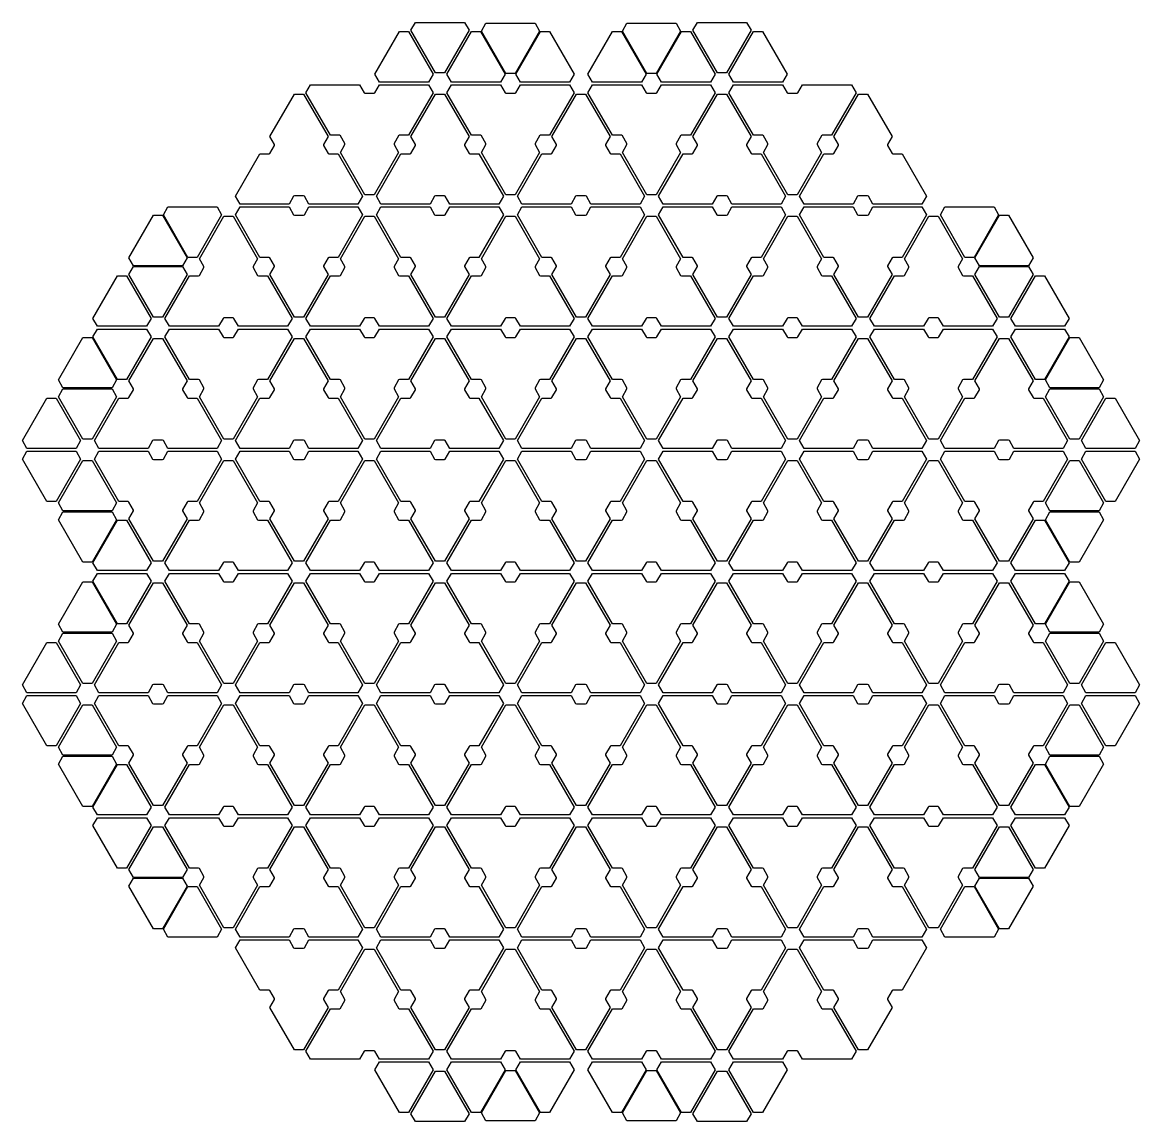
# Model space of a CAD drawing. Header units: metres. Extents: x -612 to 612, y -602 to 602.
import ezdxf

# ---------------------------------------------------------------- set-up
doc = ezdxf.new("R2010")
doc.units = ezdxf.units.M

msp = doc.modelspace()

# ---------------------------------------------------------------- linework, layer by layer
at = {"layer": 'frame'}
for points in [[(-149.5, 547), (-159.5, 547), (-186.4, 593.6), (-181.4, 602.2), (-127.6, 602.2), (-122.6, 593.6), (-149.5, 547)], [(-72.3, 546), (-82.3, 546), (-109.2, 592.6), (-104.2, 601.2), (-50.4, 601.2), (-45.4, 592.6), (-72.3, 546)], [(82.3, 546), (72.3, 546), (45.4, 592.6), (50.4, 601.2), (104.2, 601.2), (109.2, 592.6), (82.3, 546)], [(159.5, 547), (149.5, 547), (122.6, 593.6), (127.6, 602.2), (181.4, 602.2), (186.4, 593.6), (159.5, 547)], [(-225.9, 545.5), (-199, 592.1), (-189, 592.1), (-162.1, 545.5), (-167.1, 536.8), (-220.9, 536.8), (-225.9, 545.5)], [(-146.9, 545.5), (-120, 592.1), (-110, 592.1), (-83.1, 545.5), (-88.1, 536.8), (-141.9, 536.8), (-146.9, 545.5)], [(-71.4, 545.5), (-44.5, 592.1), (-34.5, 592.1), (-7.6, 545.5), (-12.6, 536.8), (-66.4, 536.8), (-71.4, 545.5)], [(7.6, 545.5), (34.5, 592.1), (44.5, 592.1), (71.4, 545.5), (66.4, 536.8), (12.6, 536.8), (7.6, 545.5)], [(83.1, 545.5), (110, 592.1), (120, 592.1), (146.9, 545.5), (141.9, 536.8), (88.1, 536.8), (83.1, 545.5)], [(162.1, 545.5), (189, 592.1), (199, 592.1), (225.9, 545.5), (220.9, 536.8), (167.1, 536.8), (162.1, 545.5)], [(-236.8, 413.1), (-263.7, 459.7), (-258.7, 468.4), (-258.7, 469.4), (-263.7, 478), (-264.6, 478.5), (-274.6, 478.5), (-301.5, 525.1), (-296.5, 533.8), (-242.7, 533.8), (-237.7, 525.1), (-236.8, 524.6), (-226.8, 524.6), (-225.9, 525.1), (-220.9, 533.8), (-167.1, 533.8), (-162.1, 525.1), (-189, 478.5), (-199, 478.5), (-199.9, 478), (-204.9, 469.4), (-204.9, 468.4), (-199.9, 459.7), (-226.8, 413.1), (-236.8, 413.1)], [(-82.3, 413.1), (-109.2, 459.7), (-104.2, 468.4), (-104.2, 469.4), (-109.2, 478), (-110, 478.5), (-120, 478.5), (-146.9, 525.1), (-141.9, 533.8), (-88.1, 533.8), (-83.1, 525.1), (-82.3, 524.6), (-72.3, 524.6), (-71.4, 525.1), (-66.4, 533.8), (-12.6, 533.8), (-7.6, 525.1), (-34.5, 478.5), (-44.5, 478.5), (-45.4, 478), (-50.4, 469.4), (-50.4, 468.4), (-45.4, 459.7), (-72.3, 413.1), (-82.3, 413.1)], [(72.3, 413.1), (45.4, 459.7), (50.4, 468.4), (50.4, 469.4), (45.4, 478), (44.5, 478.5), (34.5, 478.5), (7.6, 525.1), (12.6, 533.8), (66.4, 533.8), (71.4, 525.1), (72.3, 524.6), (82.3, 524.6), (83.1, 525.1), (88.1, 533.8), (141.9, 533.8), (146.9, 525.1), (120, 478.5), (110, 478.5), (109.2, 478), (104.2, 469.4), (104.2, 468.4), (109.2, 459.7), (82.3, 413.1), (72.3, 413.1)], [(226.8, 413.1), (199.9, 459.7), (204.9, 468.4), (204.9, 469.4), (199.9, 478), (199, 478.5), (189, 478.5), (162.1, 525.1), (167.1, 533.8), (220.9, 533.8), (225.9, 525.1), (226.8, 524.6), (236.8, 524.6), (237.7, 525.1), (242.7, 533.8), (296.5, 533.8), (301.5, 525.1), (274.6, 478.5), (264.6, 478.5), (263.7, 478), (258.7, 469.4), (258.7, 468.4), (263.7, 459.7), (236.8, 413.1), (226.8, 413.1)], [(-304.1, 523.6), (-277.2, 477), (-282.2, 468.4), (-282.2, 467.4), (-277.2, 458.7), (-276.3, 458.2), (-266.3, 458.2), (-239.4, 411.6), (-244.4, 403), (-298.2, 403), (-303.2, 411.6), (-304.1, 412.1), (-314.1, 412.1), (-314.9, 411.6), (-319.9, 403), (-373.7, 403), (-378.7, 411.6), (-351.8, 458.2), (-341.8, 458.2), (-341, 458.7), (-336, 467.4), (-336, 468.4), (-341, 477), (-314.1, 523.6), (-304.1, 523.6)], [(-159.5, 523.6), (-149.5, 523.6), (-122.6, 477), (-127.6, 468.4), (-127.6, 467.4), (-122.6, 458.7), (-121.8, 458.2), (-111.8, 458.2), (-84.9, 411.6), (-89.9, 403), (-143.7, 403), (-148.7, 411.6), (-149.5, 412.1), (-159.5, 412.1), (-160.4, 411.6), (-165.4, 403), (-219.2, 403), (-224.2, 411.6), (-197.3, 458.2), (-187.3, 458.2), (-186.4, 458.7), (-181.4, 467.4), (-181.4, 468.4), (-186.4, 477), (-159.5, 523.6)], [(-5, 523.6), (5, 523.6), (31.9, 477), (26.9, 468.4), (26.9, 467.4), (31.9, 458.7), (32.8, 458.2), (42.8, 458.2), (69.7, 411.6), (64.7, 403), (10.9, 403), (5.9, 411.6), (5, 412.1), (-5, 412.1), (-5.9, 411.6), (-10.9, 403), (-64.7, 403), (-69.7, 411.6), (-42.8, 458.2), (-32.8, 458.2), (-31.9, 458.7), (-26.9, 467.4), (-26.9, 468.4), (-31.9, 477), (-5, 523.6)], [(149.5, 523.6), (159.5, 523.6), (186.4, 477), (181.4, 468.4), (181.4, 467.4), (186.4, 458.7), (187.3, 458.2), (197.3, 458.2), (224.2, 411.6), (219.2, 403), (165.4, 403), (160.4, 411.6), (159.5, 412.1), (149.5, 412.1), (148.7, 411.6), (143.7, 403), (89.9, 403), (84.9, 411.6), (111.8, 458.2), (121.8, 458.2), (122.6, 458.7), (127.6, 467.4), (127.6, 468.4), (122.6, 477), (149.5, 523.6)], [(314.1, 523.6), (341, 477), (336, 468.4), (336, 467.4), (341, 458.7), (341.8, 458.2), (351.8, 458.2), (378.7, 411.6), (373.7, 403), (319.9, 403), (314.9, 411.6), (314.1, 412.1), (304.1, 412.1), (303.2, 411.6), (298.2, 403), (244.4, 403), (239.4, 411.6), (266.3, 458.2), (276.3, 458.2), (277.2, 458.7), (282.2, 467.4), (282.2, 468.4), (277.2, 477), (304.1, 523.6), (314.1, 523.6)], [(-420.8, 344.7), (-430.8, 344.7), (-457.7, 391.3), (-452.7, 400), (-398.9, 400), (-393.9, 391.3), (-420.8, 344.7)], [(-304.1, 279.3), (-314.1, 279.3), (-341, 325.9), (-336, 334.6), (-336, 335.6), (-341, 344.2), (-341.8, 344.7), (-351.8, 344.7), (-378.7, 391.3), (-373.7, 400), (-319.9, 400), (-314.9, 391.3), (-314.1, 390.8), (-304.1, 390.8), (-303.2, 391.3), (-298.2, 400), (-244.4, 400), (-239.4, 391.3), (-266.3, 344.7), (-276.3, 344.7), (-277.2, 344.2), (-282.2, 335.6), (-282.2, 334.6), (-277.2, 325.9), (-304.1, 279.3)], [(-149.5, 279.3), (-159.5, 279.3), (-186.4, 325.9), (-181.4, 334.6), (-181.4, 335.6), (-186.4, 344.2), (-187.3, 344.7), (-197.3, 344.7), (-224.2, 391.3), (-219.2, 400), (-165.4, 400), (-160.4, 391.3), (-159.5, 390.8), (-149.5, 390.8), (-148.7, 391.3), (-143.7, 400), (-89.9, 400), (-84.9, 391.3), (-111.8, 344.7), (-121.8, 344.7), (-122.6, 344.2), (-127.6, 335.6), (-127.6, 334.6), (-122.6, 325.9), (-149.5, 279.3)], [(5, 279.3), (-5, 279.3), (-31.9, 325.9), (-26.9, 334.6), (-26.9, 335.6), (-31.9, 344.2), (-32.8, 344.7), (-42.8, 344.7), (-69.7, 391.3), (-64.7, 400), (-10.9, 400), (-5.9, 391.3), (-5, 390.8), (5, 390.8), (5.9, 391.3), (10.9, 400), (64.7, 400), (69.7, 391.3), (42.8, 344.7), (32.8, 344.7), (31.9, 344.2), (26.9, 335.6), (26.9, 334.6), (31.9, 325.9), (5, 279.3)], [(149.5, 279.3), (122.6, 325.9), (127.6, 334.6), (127.6, 335.6), (122.6, 344.2), (121.8, 344.7), (111.8, 344.7), (84.9, 391.3), (89.9, 400), (143.7, 400), (148.7, 391.3), (149.5, 390.8), (159.5, 390.8), (160.4, 391.3), (165.4, 400), (219.2, 400), (224.2, 391.3), (197.3, 344.7), (187.3, 344.7), (186.4, 344.2), (181.4, 335.6), (181.4, 334.6), (186.4, 325.9), (159.5, 279.3), (149.5, 279.3)], [(314.1, 279.3), (304.1, 279.3), (277.2, 325.9), (282.2, 334.6), (282.2, 335.6), (277.2, 344.2), (276.3, 344.7), (266.3, 344.7), (239.4, 391.3), (244.4, 400), (298.2, 400), (303.2, 391.3), (304.1, 390.8), (314.1, 390.8), (314.9, 391.3), (319.9, 400), (373.7, 400), (378.7, 391.3), (351.8, 344.7), (341.8, 344.7), (341, 344.2), (336, 335.6), (336, 334.6), (341, 325.9), (314.1, 279.3)], [(430.8, 344.7), (420.8, 344.7), (393.9, 391.3), (398.9, 400), (452.7, 400), (457.7, 391.3), (430.8, 344.7)], [(-495.5, 344.2), (-468.6, 390.8), (-458.6, 390.8), (-431.7, 344.2), (-436.7, 335.6), (-490.5, 335.6), (-495.5, 344.2)], [(-391.3, 389.8), (-381.3, 389.8), (-354.4, 343.2), (-359.4, 334.6), (-359.4, 333.6), (-354.4, 324.9), (-353.6, 324.4), (-343.6, 324.4), (-316.7, 277.8), (-321.7, 269.2), (-375.5, 269.2), (-380.5, 277.8), (-381.3, 278.3), (-391.3, 278.3), (-392.2, 277.8), (-397.2, 269.2), (-451, 269.2), (-456, 277.8), (-429.1, 324.4), (-419.1, 324.4), (-418.2, 324.9), (-413.2, 333.6), (-413.2, 334.6), (-418.2, 343.2), (-391.3, 389.8)], [(-226.8, 389.8), (-199.9, 343.2), (-204.9, 334.6), (-204.9, 333.6), (-199.9, 324.9), (-199, 324.4), (-189, 324.4), (-162.1, 277.8), (-167.1, 269.2), (-220.9, 269.2), (-225.9, 277.8), (-226.8, 278.3), (-236.8, 278.3), (-237.7, 277.8), (-242.7, 269.2), (-296.5, 269.2), (-301.5, 277.8), (-274.6, 324.4), (-264.6, 324.4), (-263.7, 324.9), (-258.7, 333.6), (-258.7, 334.6), (-263.7, 343.2), (-236.8, 389.8), (-226.8, 389.8)], [(-72.3, 389.8), (-45.4, 343.2), (-50.4, 334.6), (-50.4, 333.6), (-45.4, 324.9), (-44.5, 324.4), (-34.5, 324.4), (-7.6, 277.8), (-12.6, 269.2), (-66.4, 269.2), (-71.4, 277.8), (-72.3, 278.3), (-82.3, 278.3), (-83.1, 277.8), (-88.1, 269.2), (-141.9, 269.2), (-146.9, 277.8), (-120, 324.4), (-110, 324.4), (-109.2, 324.9), (-104.2, 333.6), (-104.2, 334.6), (-109.2, 343.2), (-82.3, 389.8), (-72.3, 389.8)], [(72.3, 389.8), (82.3, 389.8), (109.2, 343.2), (104.2, 334.6), (104.2, 333.6), (109.2, 324.9), (110, 324.4), (120, 324.4), (146.9, 277.8), (141.9, 269.2), (88.1, 269.2), (83.1, 277.8), (82.3, 278.3), (72.3, 278.3), (71.4, 277.8), (66.4, 269.2), (12.6, 269.2), (7.6, 277.8), (34.5, 324.4), (44.5, 324.4), (45.4, 324.9), (50.4, 333.6), (50.4, 334.6), (45.4, 343.2), (72.3, 389.8)], [(236.8, 389.8), (263.7, 343.2), (258.7, 334.6), (258.7, 333.6), (263.7, 324.9), (264.6, 324.4), (274.6, 324.4), (301.5, 277.8), (296.5, 269.2), (242.7, 269.2), (237.7, 277.8), (236.8, 278.3), (226.8, 278.3), (225.9, 277.8), (220.9, 269.2), (167.1, 269.2), (162.1, 277.8), (189, 324.4), (199, 324.4), (199.9, 324.9), (204.9, 333.6), (204.9, 334.6), (199.9, 343.2), (226.8, 389.8), (236.8, 389.8)], [(381.3, 389.8), (391.3, 389.8), (418.2, 343.2), (413.2, 334.6), (413.2, 333.6), (418.2, 324.9), (419.1, 324.4), (429.1, 324.4), (456, 277.8), (451, 269.2), (397.2, 269.2), (392.2, 277.8), (391.3, 278.3), (381.3, 278.3), (380.5, 277.8), (375.5, 269.2), (321.7, 269.2), (316.7, 277.8), (343.6, 324.4), (353.6, 324.4), (354.4, 324.9), (359.4, 333.6), (359.4, 334.6), (354.4, 343.2), (381.3, 389.8)], [(431.7, 344.2), (458.6, 390.8), (468.6, 390.8), (495.5, 344.2), (490.5, 335.6), (436.7, 335.6), (431.7, 344.2)], [(-458.6, 279.3), (-468.6, 279.3), (-495.5, 325.9), (-490.5, 334.6), (-436.7, 334.6), (-431.7, 325.9), (-458.6, 279.3)], [(495.5, 325.9), (468.6, 279.3), (458.6, 279.3), (431.7, 325.9), (436.7, 334.6), (490.5, 334.6), (495.5, 325.9)], [(-508.1, 324.4), (-498.1, 324.4), (-471.2, 277.8), (-476.2, 269.2), (-530, 269.2), (-535, 277.8), (-508.1, 324.4)], [(498.1, 324.4), (508.1, 324.4), (535, 277.8), (530, 269.2), (476.2, 269.2), (471.2, 277.8), (498.1, 324.4)], [(-471.2, 257.5), (-498.1, 210.9), (-508.1, 210.9), (-535, 257.5), (-530, 266.2), (-476.2, 266.2), (-471.2, 257.5)], [(-381.3, 145.5), (-391.3, 145.5), (-418.2, 192.1), (-413.2, 200.7), (-413.2, 201.7), (-418.2, 210.4), (-419.1, 210.9), (-429.1, 210.9), (-456, 257.5), (-451, 266.2), (-397.2, 266.2), (-392.2, 257.5), (-391.3, 257), (-381.3, 257), (-380.5, 257.5), (-375.5, 266.2), (-321.7, 266.2), (-316.7, 257.5), (-343.6, 210.9), (-353.6, 210.9), (-354.4, 210.4), (-359.4, 201.7), (-359.4, 200.7), (-354.4, 192.1), (-381.3, 145.5)], [(-226.8, 145.5), (-236.8, 145.5), (-263.7, 192.1), (-258.7, 200.7), (-258.7, 201.7), (-263.7, 210.4), (-264.6, 210.9), (-274.6, 210.9), (-301.5, 257.5), (-296.5, 266.2), (-242.7, 266.2), (-237.7, 257.5), (-236.8, 257), (-226.8, 257), (-225.9, 257.5), (-220.9, 266.2), (-167.1, 266.2), (-162.1, 257.5), (-189, 210.9), (-199, 210.9), (-199.9, 210.4), (-204.9, 201.7), (-204.9, 200.7), (-199.9, 192.1), (-226.8, 145.5)], [(-72.3, 145.5), (-82.3, 145.5), (-109.2, 192.1), (-104.2, 200.7), (-104.2, 201.7), (-109.2, 210.4), (-110, 210.9), (-120, 210.9), (-146.9, 257.5), (-141.9, 266.2), (-88.1, 266.2), (-83.1, 257.5), (-82.3, 257), (-72.3, 257), (-71.4, 257.5), (-66.4, 266.2), (-12.6, 266.2), (-7.6, 257.5), (-34.5, 210.9), (-44.5, 210.9), (-45.4, 210.4), (-50.4, 201.7), (-50.4, 200.7), (-45.4, 192.1), (-72.3, 145.5)], [(82.3, 145.5), (72.3, 145.5), (45.4, 192.1), (50.4, 200.7), (50.4, 201.7), (45.4, 210.4), (44.5, 210.9), (34.5, 210.9), (7.6, 257.5), (12.6, 266.2), (66.4, 266.2), (71.4, 257.5), (72.3, 257), (82.3, 257), (83.1, 257.5), (88.1, 266.2), (141.9, 266.2), (146.9, 257.5), (120, 210.9), (110, 210.9), (109.2, 210.4), (104.2, 201.7), (104.2, 200.7), (109.2, 192.1), (82.3, 145.5)], [(236.8, 145.5), (226.8, 145.5), (199.9, 192.1), (204.9, 200.7), (204.9, 201.7), (199.9, 210.4), (199, 210.9), (189, 210.9), (162.1, 257.5), (167.1, 266.2), (220.9, 266.2), (225.9, 257.5), (226.8, 257), (236.8, 257), (237.7, 257.5), (242.7, 266.2), (296.5, 266.2), (301.5, 257.5), (274.6, 210.9), (264.6, 210.9), (263.7, 210.4), (258.7, 201.7), (258.7, 200.7), (263.7, 192.1), (236.8, 145.5)], [(391.3, 145.5), (381.3, 145.5), (354.4, 192.1), (359.4, 200.7), (359.4, 201.7), (354.4, 210.4), (353.6, 210.9), (343.6, 210.9), (316.7, 257.5), (321.7, 266.2), (375.5, 266.2), (380.5, 257.5), (381.3, 257), (391.3, 257), (392.2, 257.5), (397.2, 266.2), (451, 266.2), (456, 257.5), (429.1, 210.9), (419.1, 210.9), (418.2, 210.4), (413.2, 201.7), (413.2, 200.7), (418.2, 192.1), (391.3, 145.5)], [(508.1, 210.9), (498.1, 210.9), (471.2, 257.5), (476.2, 266.2), (530, 266.2), (535, 257.5), (508.1, 210.9)], [(-572.7, 210.4), (-545.8, 257), (-535.8, 257), (-508.9, 210.4), (-513.9, 201.7), (-567.7, 201.7), (-572.7, 210.4)], [(-458.6, 256), (-431.7, 209.4), (-436.7, 200.7), (-436.7, 199.7), (-431.7, 191.1), (-430.8, 190.6), (-420.8, 190.6), (-393.9, 144), (-398.9, 135.3), (-452.7, 135.3), (-457.7, 144), (-458.6, 144.5), (-468.6, 144.5), (-469.5, 144), (-474.5, 135.3), (-528.3, 135.3), (-533.3, 144), (-506.4, 190.6), (-496.4, 190.6), (-495.5, 191.1), (-490.5, 199.7), (-490.5, 200.7), (-495.5, 209.4), (-468.6, 256), (-458.6, 256)], [(-314.1, 256), (-304.1, 256), (-277.2, 209.4), (-282.2, 200.7), (-282.2, 199.7), (-277.2, 191.1), (-276.3, 190.6), (-266.3, 190.6), (-239.4, 144), (-244.4, 135.3), (-298.2, 135.3), (-303.2, 144), (-304.1, 144.5), (-314.1, 144.5), (-314.9, 144), (-319.9, 135.3), (-373.7, 135.3), (-378.7, 144), (-351.8, 190.6), (-341.8, 190.6), (-341, 191.1), (-336, 199.7), (-336, 200.7), (-341, 209.4), (-314.1, 256)], [(-149.5, 256), (-122.6, 209.4), (-127.6, 200.7), (-127.6, 199.7), (-122.6, 191.1), (-121.8, 190.6), (-111.8, 190.6), (-84.9, 144), (-89.9, 135.3), (-143.7, 135.3), (-148.7, 144), (-149.5, 144.5), (-159.5, 144.5), (-160.4, 144), (-165.4, 135.3), (-219.2, 135.3), (-224.2, 144), (-197.3, 190.6), (-187.3, 190.6), (-186.4, 191.1), (-181.4, 199.7), (-181.4, 200.7), (-186.4, 209.4), (-159.5, 256), (-149.5, 256)], [(5, 256), (31.9, 209.4), (26.9, 200.7), (26.9, 199.7), (31.9, 191.1), (32.8, 190.6), (42.8, 190.6), (69.7, 144), (64.7, 135.3), (10.9, 135.3), (5.9, 144), (5, 144.5), (-5, 144.5), (-5.9, 144), (-10.9, 135.3), (-64.7, 135.3), (-69.7, 144), (-42.8, 190.6), (-32.8, 190.6), (-31.9, 191.1), (-26.9, 199.7), (-26.9, 200.7), (-31.9, 209.4), (-5, 256), (5, 256)], [(159.5, 256), (186.4, 209.4), (181.4, 200.7), (181.4, 199.7), (186.4, 191.1), (187.3, 190.6), (197.3, 190.6), (224.2, 144), (219.2, 135.3), (165.4, 135.3), (160.4, 144), (159.5, 144.5), (149.5, 144.5), (148.7, 144), (143.7, 135.3), (89.9, 135.3), (84.9, 144), (111.8, 190.6), (121.8, 190.6), (122.6, 191.1), (127.6, 199.7), (127.6, 200.7), (122.6, 209.4), (149.5, 256), (159.5, 256)], [(314.1, 256), (341, 209.4), (336, 200.7), (336, 199.7), (341, 191.1), (341.8, 190.6), (351.8, 190.6), (378.7, 144), (373.7, 135.3), (319.9, 135.3), (314.9, 144), (314.1, 144.5), (304.1, 144.5), (303.2, 144), (298.2, 135.3), (244.4, 135.3), (239.4, 144), (266.3, 190.6), (276.3, 190.6), (277.2, 191.1), (282.2, 199.7), (282.2, 200.7), (277.2, 209.4), (304.1, 256), (314.1, 256)], [(458.6, 256), (468.6, 256), (495.5, 209.4), (490.5, 200.7), (490.5, 199.7), (495.5, 191.1), (496.4, 190.6), (506.4, 190.6), (533.3, 144), (528.3, 135.3), (474.5, 135.3), (469.5, 144), (468.6, 144.5), (458.6, 144.5), (457.7, 144), (452.7, 135.3), (398.9, 135.3), (393.9, 144), (420.8, 190.6), (430.8, 190.6), (431.7, 191.1), (436.7, 199.7), (436.7, 200.7), (431.7, 209.4), (458.6, 256)], [(508.9, 210.4), (535.8, 257), (545.8, 257), (572.7, 210.4), (567.7, 201.7), (513.9, 201.7), (508.9, 210.4)], [(-535.8, 145.5), (-545.8, 145.5), (-572.7, 192.1), (-567.7, 200.7), (-513.9, 200.7), (-508.9, 192.1), (-535.8, 145.5)], [(545.8, 145.5), (535.8, 145.5), (508.9, 192.1), (513.9, 200.7), (567.7, 200.7), (572.7, 192.1), (545.8, 145.5)], [(-612.2, 144), (-585.3, 190.6), (-575.3, 190.6), (-548.4, 144), (-553.4, 135.3), (-607.2, 135.3), (-612.2, 144)], [(548.4, 144), (575.3, 190.6), (585.3, 190.6), (612.2, 144), (607.2, 135.3), (553.4, 135.3), (548.4, 144)], [(-548.4, 123.7), (-575.3, 77.1), (-585.3, 77.1), (-612.2, 123.7), (-607.2, 132.3), (-553.4, 132.3), (-548.4, 123.7)], [(-468.6, 11.7), (-495.5, 58.3), (-490.5, 66.9), (-490.5, 67.9), (-495.5, 76.6), (-496.4, 77.1), (-506.4, 77.1), (-533.3, 123.7), (-528.3, 132.3), (-474.5, 132.3), (-469.5, 123.7), (-468.6, 123.2), (-458.6, 123.2), (-457.7, 123.7), (-452.7, 132.3), (-398.9, 132.3), (-393.9, 123.7), (-420.8, 77.1), (-430.8, 77.1), (-431.7, 76.6), (-436.7, 67.9), (-436.7, 66.9), (-431.7, 58.3), (-458.6, 11.7), (-468.6, 11.7)], [(-314.1, 11.7), (-341, 58.3), (-336, 66.9), (-336, 67.9), (-341, 76.6), (-341.8, 77.1), (-351.8, 77.1), (-378.7, 123.7), (-373.7, 132.3), (-319.9, 132.3), (-314.9, 123.7), (-314.1, 123.2), (-304.1, 123.2), (-303.2, 123.7), (-298.2, 132.3), (-244.4, 132.3), (-239.4, 123.7), (-266.3, 77.1), (-276.3, 77.1), (-277.2, 76.6), (-282.2, 67.9), (-282.2, 66.9), (-277.2, 58.3), (-304.1, 11.7), (-314.1, 11.7)], [(-159.5, 11.7), (-186.4, 58.3), (-181.4, 66.9), (-181.4, 67.9), (-186.4, 76.6), (-187.3, 77.1), (-197.3, 77.1), (-224.2, 123.7), (-219.2, 132.3), (-165.4, 132.3), (-160.4, 123.7), (-159.5, 123.2), (-149.5, 123.2), (-148.7, 123.7), (-143.7, 132.3), (-89.9, 132.3), (-84.9, 123.7), (-111.8, 77.1), (-121.8, 77.1), (-122.6, 76.6), (-127.6, 67.9), (-127.6, 66.9), (-122.6, 58.3), (-149.5, 11.7), (-159.5, 11.7)], [(5, 11.7), (-5, 11.7), (-31.9, 58.3), (-26.9, 66.9), (-26.9, 67.9), (-31.9, 76.6), (-32.8, 77.1), (-42.8, 77.1), (-69.7, 123.7), (-64.7, 132.3), (-10.9, 132.3), (-5.9, 123.7), (-5, 123.2), (5, 123.2), (5.9, 123.7), (10.9, 132.3), (64.7, 132.3), (69.7, 123.7), (42.8, 77.1), (32.8, 77.1), (31.9, 76.6), (26.9, 67.9), (26.9, 66.9), (31.9, 58.3), (5, 11.7)], [(159.5, 11.7), (149.5, 11.7), (122.6, 58.3), (127.6, 66.9), (127.6, 67.9), (122.6, 76.6), (121.8, 77.1), (111.8, 77.1), (84.9, 123.7), (89.9, 132.3), (143.7, 132.3), (148.7, 123.7), (149.5, 123.2), (159.5, 123.2), (160.4, 123.7), (165.4, 132.3), (219.2, 132.3), (224.2, 123.7), (197.3, 77.1), (187.3, 77.1), (186.4, 76.6), (181.4, 67.9), (181.4, 66.9), (186.4, 58.3), (159.5, 11.7)], [(314.1, 11.7), (304.1, 11.7), (277.2, 58.3), (282.2, 66.9), (282.2, 67.9), (277.2, 76.6), (276.3, 77.1), (266.3, 77.1), (239.4, 123.7), (244.4, 132.3), (298.2, 132.3), (303.2, 123.7), (304.1, 123.2), (314.1, 123.2), (314.9, 123.7), (319.9, 132.3), (373.7, 132.3), (378.7, 123.7), (351.8, 77.1), (341.8, 77.1), (341, 76.6), (336, 67.9), (336, 66.9), (341, 58.3), (314.1, 11.7)], [(458.6, 11.7), (431.7, 58.3), (436.7, 66.9), (436.7, 67.9), (431.7, 76.6), (430.8, 77.1), (420.8, 77.1), (393.9, 123.7), (398.9, 132.3), (452.7, 132.3), (457.7, 123.7), (458.6, 123.2), (468.6, 123.2), (469.5, 123.7), (474.5, 132.3), (528.3, 132.3), (533.3, 123.7), (506.4, 77.1), (496.4, 77.1), (495.5, 76.6), (490.5, 67.9), (490.5, 66.9), (495.5, 58.3), (468.6, 11.7), (458.6, 11.7)], [(612.2, 123.7), (585.3, 77.1), (575.3, 77.1), (548.4, 123.7), (553.4, 132.3), (607.2, 132.3), (612.2, 123.7)], [(-572.7, 75.6), (-545.8, 122.2), (-535.8, 122.2), (-508.9, 75.6), (-513.9, 66.9), (-567.7, 66.9), (-572.7, 75.6)], [(-391.3, 122.2), (-381.3, 122.2), (-354.4, 75.6), (-359.4, 66.9), (-359.4, 65.9), (-354.4, 57.3), (-353.6, 56.8), (-343.6, 56.8), (-316.7, 10.2), (-321.7, 1.5), (-375.5, 1.5), (-380.5, 10.2), (-381.3, 10.7), (-391.3, 10.7), (-392.2, 10.2), (-397.2, 1.5), (-451, 1.5), (-456, 10.2), (-429.1, 56.8), (-419.1, 56.8), (-418.2, 57.3), (-413.2, 65.9), (-413.2, 66.9), (-418.2, 75.6), (-391.3, 122.2)], [(-236.8, 122.2), (-226.8, 122.2), (-199.9, 75.6), (-204.9, 66.9), (-204.9, 65.9), (-199.9, 57.3), (-199, 56.8), (-189, 56.8), (-162.1, 10.2), (-167.1, 1.5), (-220.9, 1.5), (-225.9, 10.2), (-226.8, 10.7), (-236.8, 10.7), (-237.7, 10.2), (-242.7, 1.5), (-296.5, 1.5), (-301.5, 10.2), (-274.6, 56.8), (-264.6, 56.8), (-263.7, 57.3), (-258.7, 65.9), (-258.7, 66.9), (-263.7, 75.6), (-236.8, 122.2)], [(-82.3, 122.2), (-72.3, 122.2), (-45.4, 75.6), (-50.4, 66.9), (-50.4, 65.9), (-45.4, 57.3), (-44.5, 56.8), (-34.5, 56.8), (-7.6, 10.2), (-12.6, 1.5), (-66.4, 1.5), (-71.4, 10.2), (-72.3, 10.7), (-82.3, 10.7), (-83.1, 10.2), (-88.1, 1.5), (-141.9, 1.5), (-146.9, 10.2), (-120, 56.8), (-110, 56.8), (-109.2, 57.3), (-104.2, 65.9), (-104.2, 66.9), (-109.2, 75.6), (-82.3, 122.2)], [(72.3, 122.2), (82.3, 122.2), (109.2, 75.6), (104.2, 66.9), (104.2, 65.9), (109.2, 57.3), (110, 56.8), (120, 56.8), (146.9, 10.2), (141.9, 1.5), (88.1, 1.5), (83.1, 10.2), (82.3, 10.7), (72.3, 10.7), (71.4, 10.2), (66.4, 1.5), (12.6, 1.5), (7.6, 10.2), (34.5, 56.8), (44.5, 56.8), (45.4, 57.3), (50.4, 65.9), (50.4, 66.9), (45.4, 75.6), (72.3, 122.2)], [(236.8, 122.2), (263.7, 75.6), (258.7, 66.9), (258.7, 65.9), (263.7, 57.3), (264.6, 56.8), (274.6, 56.8), (301.5, 10.2), (296.5, 1.5), (242.7, 1.5), (237.7, 10.2), (236.8, 10.7), (226.8, 10.7), (225.9, 10.2), (220.9, 1.5), (167.1, 1.5), (162.1, 10.2), (189, 56.8), (199, 56.8), (199.9, 57.3), (204.9, 65.9), (204.9, 66.9), (199.9, 75.6), (226.8, 122.2), (236.8, 122.2)], [(391.3, 122.2), (418.2, 75.6), (413.2, 66.9), (413.2, 65.9), (418.2, 57.3), (419.1, 56.8), (429.1, 56.8), (456, 10.2), (451, 1.5), (397.2, 1.5), (392.2, 10.2), (391.3, 10.7), (381.3, 10.7), (380.5, 10.2), (375.5, 1.5), (321.7, 1.5), (316.7, 10.2), (343.6, 56.8), (353.6, 56.8), (354.4, 57.3), (359.4, 65.9), (359.4, 66.9), (354.4, 75.6), (381.3, 122.2), (391.3, 122.2)], [(508.9, 75.6), (535.8, 122.2), (545.8, 122.2), (572.7, 75.6), (567.7, 66.9), (513.9, 66.9), (508.9, 75.6)], [(-508.9, 57.3), (-535.8, 10.7), (-545.8, 10.7), (-572.7, 57.3), (-567.7, 65.9), (-513.9, 65.9), (-508.9, 57.3)], [(572.7, 57.3), (545.8, 10.7), (535.8, 10.7), (508.9, 57.3), (513.9, 65.9), (567.7, 65.9), (572.7, 57.3)], [(-535, 10.2), (-508.1, 56.8), (-498.1, 56.8), (-471.2, 10.2), (-476.2, 1.5), (-530, 1.5), (-535, 10.2)], [(471.2, 10.2), (498.1, 56.8), (508.1, 56.8), (535, 10.2), (530, 1.5), (476.2, 1.5), (471.2, 10.2)], [(-545.8, -10.7), (-535.8, -10.7), (-508.9, -57.3), (-513.9, -65.9), (-567.7, -65.9), (-572.7, -57.3), (-545.8, -10.7)], [(-498.1, -56.8), (-508.1, -56.8), (-535, -10.2), (-530, -1.5), (-476.2, -1.5), (-471.2, -10.2), (-498.1, -56.8)], [(-468.6, -11.7), (-458.6, -11.7), (-431.7, -58.3), (-436.7, -66.9), (-436.7, -67.9), (-431.7, -76.6), (-430.8, -77.1), (-420.8, -77.1), (-393.9, -123.7), (-398.9, -132.3), (-452.7, -132.3), (-457.7, -123.7), (-458.6, -123.2), (-468.6, -123.2), (-469.5, -123.7), (-474.5, -132.3), (-528.3, -132.3), (-533.3, -123.7), (-506.4, -77.1), (-496.4, -77.1), (-495.5, -76.6), (-490.5, -67.9), (-490.5, -66.9), (-495.5, -58.3), (-468.6, -11.7)], [(-381.3, -122.2), (-391.3, -122.2), (-418.2, -75.6), (-413.2, -66.9), (-413.2, -65.9), (-418.2, -57.3), (-419.1, -56.8), (-429.1, -56.8), (-456, -10.2), (-451, -1.5), (-397.2, -1.5), (-392.2, -10.2), (-391.3, -10.7), (-381.3, -10.7), (-380.5, -10.2), (-375.5, -1.5), (-321.7, -1.5), (-316.7, -10.2), (-343.6, -56.8), (-353.6, -56.8), (-354.4, -57.3), (-359.4, -65.9), (-359.4, -66.9), (-354.4, -75.6), (-381.3, -122.2)], [(-314.1, -11.7), (-304.1, -11.7), (-277.2, -58.3), (-282.2, -66.9), (-282.2, -67.9), (-277.2, -76.6), (-276.3, -77.1), (-266.3, -77.1), (-239.4, -123.7), (-244.4, -132.3), (-298.2, -132.3), (-303.2, -123.7), (-304.1, -123.2), (-314.1, -123.2), (-314.9, -123.7), (-319.9, -132.3), (-373.7, -132.3), (-378.7, -123.7), (-351.8, -77.1), (-341.8, -77.1), (-341, -76.6), (-336, -67.9), (-336, -66.9), (-341, -58.3), (-314.1, -11.7)], [(-236.8, -122.2), (-263.7, -75.6), (-258.7, -66.9), (-258.7, -65.9), (-263.7, -57.3), (-264.6, -56.8), (-274.6, -56.8), (-301.5, -10.2), (-296.5, -1.5), (-242.7, -1.5), (-237.7, -10.2), (-236.8, -10.7), (-226.8, -10.7), (-225.9, -10.2), (-220.9, -1.5), (-167.1, -1.5), (-162.1, -10.2), (-189, -56.8), (-199, -56.8), (-199.9, -57.3), (-204.9, -65.9), (-204.9, -66.9), (-199.9, -75.6), (-226.8, -122.2), (-236.8, -122.2)], [(-159.5, -11.7), (-149.5, -11.7), (-122.6, -58.3), (-127.6, -66.9), (-127.6, -67.9), (-122.6, -76.6), (-121.8, -77.1), (-111.8, -77.1), (-84.9, -123.7), (-89.9, -132.3), (-143.7, -132.3), (-148.7, -123.7), (-149.5, -123.2), (-159.5, -123.2), (-160.4, -123.7), (-165.4, -132.3), (-219.2, -132.3), (-224.2, -123.7), (-197.3, -77.1), (-187.3, -77.1), (-186.4, -76.6), (-181.4, -67.9), (-181.4, -66.9), (-186.4, -58.3), (-159.5, -11.7)], [(-82.3, -122.2), (-109.2, -75.6), (-104.2, -66.9), (-104.2, -65.9), (-109.2, -57.3), (-110, -56.8), (-120, -56.8), (-146.9, -10.2), (-141.9, -1.5), (-88.1, -1.5), (-83.1, -10.2), (-82.3, -10.7), (-72.3, -10.7), (-71.4, -10.2), (-66.4, -1.5), (-12.6, -1.5), (-7.6, -10.2), (-34.5, -56.8), (-44.5, -56.8), (-45.4, -57.3), (-50.4, -65.9), (-50.4, -66.9), (-45.4, -75.6), (-72.3, -122.2), (-82.3, -122.2)], [(-5, -11.7), (5, -11.7), (31.9, -58.3), (26.9, -66.9), (26.9, -67.9), (31.9, -76.6), (32.8, -77.1), (42.8, -77.1), (69.7, -123.7), (64.7, -132.3), (10.9, -132.3), (5.9, -123.7), (5, -123.2), (-5, -123.2), (-5.9, -123.7), (-10.9, -132.3), (-64.7, -132.3), (-69.7, -123.7), (-42.8, -77.1), (-32.8, -77.1), (-31.9, -76.6), (-26.9, -67.9), (-26.9, -66.9), (-31.9, -58.3), (-5, -11.7)], [(72.3, -122.2), (45.4, -75.6), (50.4, -66.9), (50.4, -65.9), (45.4, -57.3), (44.5, -56.8), (34.5, -56.8), (7.6, -10.2), (12.6, -1.5), (66.4, -1.5), (71.4, -10.2), (72.3, -10.7), (82.3, -10.7), (83.1, -10.2), (88.1, -1.5), (141.9, -1.5), (146.9, -10.2), (120, -56.8), (110, -56.8), (109.2, -57.3), (104.2, -65.9), (104.2, -66.9), (109.2, -75.6), (82.3, -122.2), (72.3, -122.2)], [(149.5, -11.7), (159.5, -11.7), (186.4, -58.3), (181.4, -66.9), (181.4, -67.9), (186.4, -76.6), (187.3, -77.1), (197.3, -77.1), (224.2, -123.7), (219.2, -132.3), (165.4, -132.3), (160.4, -123.7), (159.5, -123.2), (149.5, -123.2), (148.7, -123.7), (143.7, -132.3), (89.9, -132.3), (84.9, -123.7), (111.8, -77.1), (121.8, -77.1), (122.6, -76.6), (127.6, -67.9), (127.6, -66.9), (122.6, -58.3), (149.5, -11.7)], [(236.8, -122.2), (226.8, -122.2), (199.9, -75.6), (204.9, -66.9), (204.9, -65.9), (199.9, -57.3), (199, -56.8), (189, -56.8), (162.1, -10.2), (167.1, -1.5), (220.9, -1.5), (225.9, -10.2), (226.8, -10.7), (236.8, -10.7), (237.7, -10.2), (242.7, -1.5), (296.5, -1.5), (301.5, -10.2), (274.6, -56.8), (264.6, -56.8), (263.7, -57.3), (258.7, -65.9), (258.7, -66.9), (263.7, -75.6), (236.8, -122.2)], [(304.1, -11.7), (314.1, -11.7), (341, -58.3), (336, -66.9), (336, -67.9), (341, -76.6), (341.8, -77.1), (351.8, -77.1), (378.7, -123.7), (373.7, -132.3), (319.9, -132.3), (314.9, -123.7), (314.1, -123.2), (304.1, -123.2), (303.2, -123.7), (298.2, -132.3), (244.4, -132.3), (239.4, -123.7), (266.3, -77.1), (276.3, -77.1), (277.2, -76.6), (282.2, -67.9), (282.2, -66.9), (277.2, -58.3), (304.1, -11.7)], [(381.3, -122.2), (354.4, -75.6), (359.4, -66.9), (359.4, -65.9), (354.4, -57.3), (353.6, -56.8), (343.6, -56.8), (316.7, -10.2), (321.7, -1.5), (375.5, -1.5), (380.5, -10.2), (381.3, -10.7), (391.3, -10.7), (392.2, -10.2), (397.2, -1.5), (451, -1.5), (456, -10.2), (429.1, -56.8), (419.1, -56.8), (418.2, -57.3), (413.2, -65.9), (413.2, -66.9), (418.2, -75.6), (391.3, -122.2), (381.3, -122.2)], [(458.6, -11.7), (468.6, -11.7), (495.5, -58.3), (490.5, -66.9), (490.5, -67.9), (495.5, -76.6), (496.4, -77.1), (506.4, -77.1), (533.3, -123.7), (528.3, -132.3), (474.5, -132.3), (469.5, -123.7), (468.6, -123.2), (458.6, -123.2), (457.7, -123.7), (452.7, -132.3), (398.9, -132.3), (393.9, -123.7), (420.8, -77.1), (430.8, -77.1), (431.7, -76.6), (436.7, -67.9), (436.7, -66.9), (431.7, -58.3), (458.6, -11.7)], [(535, -10.2), (508.1, -56.8), (498.1, -56.8), (471.2, -10.2), (476.2, -1.5), (530, -1.5), (535, -10.2)], [(535.8, -10.7), (545.8, -10.7), (572.7, -57.3), (567.7, -65.9), (513.9, -65.9), (508.9, -57.3), (535.8, -10.7)], [(-508.9, -75.6), (-535.8, -122.2), (-545.8, -122.2), (-572.7, -75.6), (-567.7, -66.9), (-513.9, -66.9), (-508.9, -75.6)], [(572.7, -75.6), (545.8, -122.2), (535.8, -122.2), (508.9, -75.6), (513.9, -66.9), (567.7, -66.9), (572.7, -75.6)], [(-585.3, -77.1), (-575.3, -77.1), (-548.4, -123.7), (-553.4, -132.3), (-607.2, -132.3), (-612.2, -123.7), (-585.3, -77.1)], [(575.3, -77.1), (585.3, -77.1), (612.2, -123.7), (607.2, -132.3), (553.4, -132.3), (548.4, -123.7), (575.3, -77.1)], [(-575.3, -190.6), (-585.3, -190.6), (-612.2, -144), (-607.2, -135.3), (-553.4, -135.3), (-548.4, -144), (-575.3, -190.6)], [(-572.7, -192.1), (-545.8, -145.5), (-535.8, -145.5), (-508.9, -192.1), (-513.9, -200.7), (-567.7, -200.7), (-572.7, -192.1)], [(-458.6, -256), (-468.6, -256), (-495.5, -209.4), (-490.5, -200.7), (-490.5, -199.7), (-495.5, -191.1), (-496.4, -190.6), (-506.4, -190.6), (-533.3, -144), (-528.3, -135.3), (-474.5, -135.3), (-469.5, -144), (-468.6, -144.5), (-458.6, -144.5), (-457.7, -144), (-452.7, -135.3), (-398.9, -135.3), (-393.9, -144), (-420.8, -190.6), (-430.8, -190.6), (-431.7, -191.1), (-436.7, -199.7), (-436.7, -200.7), (-431.7, -209.4), (-458.6, -256)], [(-381.3, -145.5), (-354.4, -192.1), (-359.4, -200.7), (-359.4, -201.7), (-354.4, -210.4), (-353.6, -210.9), (-343.6, -210.9), (-316.7, -257.5), (-321.7, -266.2), (-375.5, -266.2), (-380.5, -257.5), (-381.3, -257), (-391.3, -257), (-392.2, -257.5), (-397.2, -266.2), (-451, -266.2), (-456, -257.5), (-429.1, -210.9), (-419.1, -210.9), (-418.2, -210.4), (-413.2, -201.7), (-413.2, -200.7), (-418.2, -192.1), (-391.3, -145.5), (-381.3, -145.5)], [(-304.1, -256), (-314.1, -256), (-341, -209.4), (-336, -200.7), (-336, -199.7), (-341, -191.1), (-341.8, -190.6), (-351.8, -190.6), (-378.7, -144), (-373.7, -135.3), (-319.9, -135.3), (-314.9, -144), (-314.1, -144.5), (-304.1, -144.5), (-303.2, -144), (-298.2, -135.3), (-244.4, -135.3), (-239.4, -144), (-266.3, -190.6), (-276.3, -190.6), (-277.2, -191.1), (-282.2, -199.7), (-282.2, -200.7), (-277.2, -209.4), (-304.1, -256)], [(-226.8, -145.5), (-199.9, -192.1), (-204.9, -200.7), (-204.9, -201.7), (-199.9, -210.4), (-199, -210.9), (-189, -210.9), (-162.1, -257.5), (-167.1, -266.2), (-220.9, -266.2), (-225.9, -257.5), (-226.8, -257), (-236.8, -257), (-237.7, -257.5), (-242.7, -266.2), (-296.5, -266.2), (-301.5, -257.5), (-274.6, -210.9), (-264.6, -210.9), (-263.7, -210.4), (-258.7, -201.7), (-258.7, -200.7), (-263.7, -192.1), (-236.8, -145.5), (-226.8, -145.5)], [(-159.5, -256), (-186.4, -209.4), (-181.4, -200.7), (-181.4, -199.7), (-186.4, -191.1), (-187.3, -190.6), (-197.3, -190.6), (-224.2, -144), (-219.2, -135.3), (-165.4, -135.3), (-160.4, -144), (-159.5, -144.5), (-149.5, -144.5), (-148.7, -144), (-143.7, -135.3), (-89.9, -135.3), (-84.9, -144), (-111.8, -190.6), (-121.8, -190.6), (-122.6, -191.1), (-127.6, -199.7), (-127.6, -200.7), (-122.6, -209.4), (-149.5, -256), (-159.5, -256)], [(-82.3, -145.5), (-72.3, -145.5), (-45.4, -192.1), (-50.4, -200.7), (-50.4, -201.7), (-45.4, -210.4), (-44.5, -210.9), (-34.5, -210.9), (-7.6, -257.5), (-12.6, -266.2), (-66.4, -266.2), (-71.4, -257.5), (-72.3, -257), (-82.3, -257), (-83.1, -257.5), (-88.1, -266.2), (-141.9, -266.2), (-146.9, -257.5), (-120, -210.9), (-110, -210.9), (-109.2, -210.4), (-104.2, -201.7), (-104.2, -200.7), (-109.2, -192.1), (-82.3, -145.5)], [(5, -256), (-5, -256), (-31.9, -209.4), (-26.9, -200.7), (-26.9, -199.7), (-31.9, -191.1), (-32.8, -190.6), (-42.8, -190.6), (-69.7, -144), (-64.7, -135.3), (-10.9, -135.3), (-5.9, -144), (-5, -144.5), (5, -144.5), (5.9, -144), (10.9, -135.3), (64.7, -135.3), (69.7, -144), (42.8, -190.6), (32.8, -190.6), (31.9, -191.1), (26.9, -199.7), (26.9, -200.7), (31.9, -209.4), (5, -256)], [(72.3, -145.5), (82.3, -145.5), (109.2, -192.1), (104.2, -200.7), (104.2, -201.7), (109.2, -210.4), (110, -210.9), (120, -210.9), (146.9, -257.5), (141.9, -266.2), (88.1, -266.2), (83.1, -257.5), (82.3, -257), (72.3, -257), (71.4, -257.5), (66.4, -266.2), (12.6, -266.2), (7.6, -257.5), (34.5, -210.9), (44.5, -210.9), (45.4, -210.4), (50.4, -201.7), (50.4, -200.7), (45.4, -192.1), (72.3, -145.5)], [(149.5, -256), (122.6, -209.4), (127.6, -200.7), (127.6, -199.7), (122.6, -191.1), (121.8, -190.6), (111.8, -190.6), (84.9, -144), (89.9, -135.3), (143.7, -135.3), (148.7, -144), (149.5, -144.5), (159.5, -144.5), (160.4, -144), (165.4, -135.3), (219.2, -135.3), (224.2, -144), (197.3, -190.6), (187.3, -190.6), (186.4, -191.1), (181.4, -199.7), (181.4, -200.7), (186.4, -209.4), (159.5, -256), (149.5, -256)], [(236.8, -145.5), (263.7, -192.1), (258.7, -200.7), (258.7, -201.7), (263.7, -210.4), (264.6, -210.9), (274.6, -210.9), (301.5, -257.5), (296.5, -266.2), (242.7, -266.2), (237.7, -257.5), (236.8, -257), (226.8, -257), (225.9, -257.5), (220.9, -266.2), (167.1, -266.2), (162.1, -257.5), (189, -210.9), (199, -210.9), (199.9, -210.4), (204.9, -201.7), (204.9, -200.7), (199.9, -192.1), (226.8, -145.5), (236.8, -145.5)], [(314.1, -256), (304.1, -256), (277.2, -209.4), (282.2, -200.7), (282.2, -199.7), (277.2, -191.1), (276.3, -190.6), (266.3, -190.6), (239.4, -144), (244.4, -135.3), (298.2, -135.3), (303.2, -144), (304.1, -144.5), (314.1, -144.5), (314.9, -144), (319.9, -135.3), (373.7, -135.3), (378.7, -144), (351.8, -190.6), (341.8, -190.6), (341, -191.1), (336, -199.7), (336, -200.7), (341, -209.4), (314.1, -256)], [(391.3, -145.5), (418.2, -192.1), (413.2, -200.7), (413.2, -201.7), (418.2, -210.4), (419.1, -210.9), (429.1, -210.9), (456, -257.5), (451, -266.2), (397.2, -266.2), (392.2, -257.5), (391.3, -257), (381.3, -257), (380.5, -257.5), (375.5, -266.2), (321.7, -266.2), (316.7, -257.5), (343.6, -210.9), (353.6, -210.9), (354.4, -210.4), (359.4, -201.7), (359.4, -200.7), (354.4, -192.1), (381.3, -145.5), (391.3, -145.5)], [(468.6, -256), (458.6, -256), (431.7, -209.4), (436.7, -200.7), (436.7, -199.7), (431.7, -191.1), (430.8, -190.6), (420.8, -190.6), (393.9, -144), (398.9, -135.3), (452.7, -135.3), (457.7, -144), (458.6, -144.5), (468.6, -144.5), (469.5, -144), (474.5, -135.3), (528.3, -135.3), (533.3, -144), (506.4, -190.6), (496.4, -190.6), (495.5, -191.1), (490.5, -199.7), (490.5, -200.7), (495.5, -209.4), (468.6, -256)], [(508.9, -192.1), (535.8, -145.5), (545.8, -145.5), (572.7, -192.1), (567.7, -200.7), (513.9, -200.7), (508.9, -192.1)], [(585.3, -190.6), (575.3, -190.6), (548.4, -144), (553.4, -135.3), (607.2, -135.3), (612.2, -144), (585.3, -190.6)], [(-535.8, -257), (-545.8, -257), (-572.7, -210.4), (-567.7, -201.7), (-513.9, -201.7), (-508.9, -210.4), (-535.8, -257)], [(545.8, -257), (535.8, -257), (508.9, -210.4), (513.9, -201.7), (567.7, -201.7), (572.7, -210.4), (545.8, -257)], [(-535, -257.5), (-508.1, -210.9), (-498.1, -210.9), (-471.2, -257.5), (-476.2, -266.2), (-530, -266.2), (-535, -257.5)], [(471.2, -257.5), (498.1, -210.9), (508.1, -210.9), (535, -257.5), (530, -266.2), (476.2, -266.2), (471.2, -257.5)], [(-471.2, -277.8), (-498.1, -324.4), (-508.1, -324.4), (-535, -277.8), (-530, -269.2), (-476.2, -269.2), (-471.2, -277.8)], [(-391.3, -389.8), (-418.2, -343.2), (-413.2, -334.6), (-413.2, -333.6), (-418.2, -324.9), (-419.1, -324.4), (-429.1, -324.4), (-456, -277.8), (-451, -269.2), (-397.2, -269.2), (-392.2, -277.8), (-391.3, -278.3), (-381.3, -278.3), (-380.5, -277.8), (-375.5, -269.2), (-321.7, -269.2), (-316.7, -277.8), (-343.6, -324.4), (-353.6, -324.4), (-354.4, -324.9), (-359.4, -333.6), (-359.4, -334.6), (-354.4, -343.2), (-381.3, -389.8), (-391.3, -389.8)], [(-226.8, -389.8), (-236.8, -389.8), (-263.7, -343.2), (-258.7, -334.6), (-258.7, -333.6), (-263.7, -324.9), (-264.6, -324.4), (-274.6, -324.4), (-301.5, -277.8), (-296.5, -269.2), (-242.7, -269.2), (-237.7, -277.8), (-236.8, -278.3), (-226.8, -278.3), (-225.9, -277.8), (-220.9, -269.2), (-167.1, -269.2), (-162.1, -277.8), (-189, -324.4), (-199, -324.4), (-199.9, -324.9), (-204.9, -333.6), (-204.9, -334.6), (-199.9, -343.2), (-226.8, -389.8)], [(-72.3, -389.8), (-82.3, -389.8), (-109.2, -343.2), (-104.2, -334.6), (-104.2, -333.6), (-109.2, -324.9), (-110, -324.4), (-120, -324.4), (-146.9, -277.8), (-141.9, -269.2), (-88.1, -269.2), (-83.1, -277.8), (-82.3, -278.3), (-72.3, -278.3), (-71.4, -277.8), (-66.4, -269.2), (-12.6, -269.2), (-7.6, -277.8), (-34.5, -324.4), (-44.5, -324.4), (-45.4, -324.9), (-50.4, -333.6), (-50.4, -334.6), (-45.4, -343.2), (-72.3, -389.8)], [(82.3, -389.8), (72.3, -389.8), (45.4, -343.2), (50.4, -334.6), (50.4, -333.6), (45.4, -324.9), (44.5, -324.4), (34.5, -324.4), (7.6, -277.8), (12.6, -269.2), (66.4, -269.2), (71.4, -277.8), (72.3, -278.3), (82.3, -278.3), (83.1, -277.8), (88.1, -269.2), (141.9, -269.2), (146.9, -277.8), (120, -324.4), (110, -324.4), (109.2, -324.9), (104.2, -333.6), (104.2, -334.6), (109.2, -343.2), (82.3, -389.8)], [(236.8, -389.8), (226.8, -389.8), (199.9, -343.2), (204.9, -334.6), (204.9, -333.6), (199.9, -324.9), (199, -324.4), (189, -324.4), (162.1, -277.8), (167.1, -269.2), (220.9, -269.2), (225.9, -277.8), (226.8, -278.3), (236.8, -278.3), (237.7, -277.8), (242.7, -269.2), (296.5, -269.2), (301.5, -277.8), (274.6, -324.4), (264.6, -324.4), (263.7, -324.9), (258.7, -333.6), (258.7, -334.6), (263.7, -343.2), (236.8, -389.8)], [(381.3, -389.8), (354.4, -343.2), (359.4, -334.6), (359.4, -333.6), (354.4, -324.9), (353.6, -324.4), (343.6, -324.4), (316.7, -277.8), (321.7, -269.2), (375.5, -269.2), (380.5, -277.8), (381.3, -278.3), (391.3, -278.3), (392.2, -277.8), (397.2, -269.2), (451, -269.2), (456, -277.8), (429.1, -324.4), (419.1, -324.4), (418.2, -324.9), (413.2, -333.6), (413.2, -334.6), (418.2, -343.2), (391.3, -389.8), (381.3, -389.8)], [(535, -277.8), (508.1, -324.4), (498.1, -324.4), (471.2, -277.8), (476.2, -269.2), (530, -269.2), (535, -277.8)], [(-495.5, -325.9), (-468.6, -279.3), (-458.6, -279.3), (-431.7, -325.9), (-436.7, -334.6), (-490.5, -334.6), (-495.5, -325.9)], [(-304.1, -279.3), (-277.2, -325.9), (-282.2, -334.6), (-282.2, -335.6), (-277.2, -344.2), (-276.3, -344.7), (-266.3, -344.7), (-239.4, -391.3), (-244.4, -400), (-298.2, -400), (-303.2, -391.3), (-304.1, -390.8), (-314.1, -390.8), (-314.9, -391.3), (-319.9, -400), (-373.7, -400), (-378.7, -391.3), (-351.8, -344.7), (-341.8, -344.7), (-341, -344.2), (-336, -335.6), (-336, -334.6), (-341, -325.9), (-314.1, -279.3), (-304.1, -279.3)], [(-149.5, -279.3), (-122.6, -325.9), (-127.6, -334.6), (-127.6, -335.6), (-122.6, -344.2), (-121.8, -344.7), (-111.8, -344.7), (-84.9, -391.3), (-89.9, -400), (-143.7, -400), (-148.7, -391.3), (-149.5, -390.8), (-159.5, -390.8), (-160.4, -391.3), (-165.4, -400), (-219.2, -400), (-224.2, -391.3), (-197.3, -344.7), (-187.3, -344.7), (-186.4, -344.2), (-181.4, -335.6), (-181.4, -334.6), (-186.4, -325.9), (-159.5, -279.3), (-149.5, -279.3)], [(5, -279.3), (31.9, -325.9), (26.9, -334.6), (26.9, -335.6), (31.9, -344.2), (32.8, -344.7), (42.8, -344.7), (69.7, -391.3), (64.7, -400), (10.9, -400), (5.9, -391.3), (5, -390.8), (-5, -390.8), (-5.9, -391.3), (-10.9, -400), (-64.7, -400), (-69.7, -391.3), (-42.8, -344.7), (-32.8, -344.7), (-31.9, -344.2), (-26.9, -335.6), (-26.9, -334.6), (-31.9, -325.9), (-5, -279.3), (5, -279.3)], [(159.5, -279.3), (186.4, -325.9), (181.4, -334.6), (181.4, -335.6), (186.4, -344.2), (187.3, -344.7), (197.3, -344.7), (224.2, -391.3), (219.2, -400), (165.4, -400), (160.4, -391.3), (159.5, -390.8), (149.5, -390.8), (148.7, -391.3), (143.7, -400), (89.9, -400), (84.9, -391.3), (111.8, -344.7), (121.8, -344.7), (122.6, -344.2), (127.6, -335.6), (127.6, -334.6), (122.6, -325.9), (149.5, -279.3), (159.5, -279.3)], [(314.1, -279.3), (341, -325.9), (336, -334.6), (336, -335.6), (341, -344.2), (341.8, -344.7), (351.8, -344.7), (378.7, -391.3), (373.7, -400), (319.9, -400), (314.9, -391.3), (314.1, -390.8), (304.1, -390.8), (303.2, -391.3), (298.2, -400), (244.4, -400), (239.4, -391.3), (266.3, -344.7), (276.3, -344.7), (277.2, -344.2), (282.2, -335.6), (282.2, -334.6), (277.2, -325.9), (304.1, -279.3), (314.1, -279.3)], [(431.7, -325.9), (458.6, -279.3), (468.6, -279.3), (495.5, -325.9), (490.5, -334.6), (436.7, -334.6), (431.7, -325.9)], [(-431.7, -344.2), (-458.6, -390.8), (-468.6, -390.8), (-495.5, -344.2), (-490.5, -335.6), (-436.7, -335.6), (-431.7, -344.2)], [(495.5, -344.2), (468.6, -390.8), (458.6, -390.8), (431.7, -344.2), (436.7, -335.6), (490.5, -335.6), (495.5, -344.2)], [(-457.7, -391.3), (-430.8, -344.7), (-420.8, -344.7), (-393.9, -391.3), (-398.9, -400), (-452.7, -400), (-457.7, -391.3)], [(393.9, -391.3), (420.8, -344.7), (430.8, -344.7), (457.7, -391.3), (452.7, -400), (398.9, -400), (393.9, -391.3)], [(-304.1, -523.6), (-314.1, -523.6), (-341, -477), (-336, -468.4), (-336, -467.4), (-341, -458.7), (-341.8, -458.2), (-351.8, -458.2), (-378.7, -411.6), (-373.7, -403), (-319.9, -403), (-314.9, -411.6), (-314.1, -412.1), (-304.1, -412.1), (-303.2, -411.6), (-298.2, -403), (-244.4, -403), (-239.4, -411.6), (-266.3, -458.2), (-276.3, -458.2), (-277.2, -458.7), (-282.2, -467.4), (-282.2, -468.4), (-277.2, -477), (-304.1, -523.6)], [(-159.5, -523.6), (-186.4, -477), (-181.4, -468.4), (-181.4, -467.4), (-186.4, -458.7), (-187.3, -458.2), (-197.3, -458.2), (-224.2, -411.6), (-219.2, -403), (-165.4, -403), (-160.4, -411.6), (-159.5, -412.1), (-149.5, -412.1), (-148.7, -411.6), (-143.7, -403), (-89.9, -403), (-84.9, -411.6), (-111.8, -458.2), (-121.8, -458.2), (-122.6, -458.7), (-127.6, -467.4), (-127.6, -468.4), (-122.6, -477), (-149.5, -523.6), (-159.5, -523.6)], [(5, -523.6), (-5, -523.6), (-31.9, -477), (-26.9, -468.4), (-26.9, -467.4), (-31.9, -458.7), (-32.8, -458.2), (-42.8, -458.2), (-69.7, -411.6), (-64.7, -403), (-10.9, -403), (-5.9, -411.6), (-5, -412.1), (5, -412.1), (5.9, -411.6), (10.9, -403), (64.7, -403), (69.7, -411.6), (42.8, -458.2), (32.8, -458.2), (31.9, -458.7), (26.9, -467.4), (26.9, -468.4), (31.9, -477), (5, -523.6)], [(159.5, -523.6), (149.5, -523.6), (122.6, -477), (127.6, -468.4), (127.6, -467.4), (122.6, -458.7), (121.8, -458.2), (111.8, -458.2), (84.9, -411.6), (89.9, -403), (143.7, -403), (148.7, -411.6), (149.5, -412.1), (159.5, -412.1), (160.4, -411.6), (165.4, -403), (219.2, -403), (224.2, -411.6), (197.3, -458.2), (187.3, -458.2), (186.4, -458.7), (181.4, -467.4), (181.4, -468.4), (186.4, -477), (159.5, -523.6)], [(314.1, -523.6), (304.1, -523.6), (277.2, -477), (282.2, -468.4), (282.2, -467.4), (277.2, -458.7), (276.3, -458.2), (266.3, -458.2), (239.4, -411.6), (244.4, -403), (298.2, -403), (303.2, -411.6), (304.1, -412.1), (314.1, -412.1), (314.9, -411.6), (319.9, -403), (373.7, -403), (378.7, -411.6), (351.8, -458.2), (341.8, -458.2), (341, -458.7), (336, -467.4), (336, -468.4), (341, -477), (314.1, -523.6)], [(-236.8, -413.1), (-226.8, -413.1), (-199.9, -459.7), (-204.9, -468.4), (-204.9, -469.4), (-199.9, -478), (-199, -478.5), (-189, -478.5), (-162.1, -525.1), (-167.1, -533.8), (-220.9, -533.8), (-225.9, -525.1), (-226.8, -524.6), (-236.8, -524.6), (-237.7, -525.1), (-242.7, -533.8), (-296.5, -533.8), (-301.5, -525.1), (-274.6, -478.5), (-264.6, -478.5), (-263.7, -478), (-258.7, -469.4), (-258.7, -468.4), (-263.7, -459.7), (-236.8, -413.1)], [(-82.3, -413.1), (-72.3, -413.1), (-45.4, -459.7), (-50.4, -468.4), (-50.4, -469.4), (-45.4, -478), (-44.5, -478.5), (-34.5, -478.5), (-7.6, -525.1), (-12.6, -533.8), (-66.4, -533.8), (-71.4, -525.1), (-72.3, -524.6), (-82.3, -524.6), (-83.1, -525.1), (-88.1, -533.8), (-141.9, -533.8), (-146.9, -525.1), (-120, -478.5), (-110, -478.5), (-109.2, -478), (-104.2, -469.4), (-104.2, -468.4), (-109.2, -459.7), (-82.3, -413.1)], [(72.3, -413.1), (82.3, -413.1), (109.2, -459.7), (104.2, -468.4), (104.2, -469.4), (109.2, -478), (110, -478.5), (120, -478.5), (146.9, -525.1), (141.9, -533.8), (88.1, -533.8), (83.1, -525.1), (82.3, -524.6), (72.3, -524.6), (71.4, -525.1), (66.4, -533.8), (12.6, -533.8), (7.6, -525.1), (34.5, -478.5), (44.5, -478.5), (45.4, -478), (50.4, -469.4), (50.4, -468.4), (45.4, -459.7), (72.3, -413.1)], [(226.8, -413.1), (236.8, -413.1), (263.7, -459.7), (258.7, -468.4), (258.7, -469.4), (263.7, -478), (264.6, -478.5), (274.6, -478.5), (301.5, -525.1), (296.5, -533.8), (242.7, -533.8), (237.7, -525.1), (236.8, -524.6), (226.8, -524.6), (225.9, -525.1), (220.9, -533.8), (167.1, -533.8), (162.1, -525.1), (189, -478.5), (199, -478.5), (199.9, -478), (204.9, -469.4), (204.9, -468.4), (199.9, -459.7), (226.8, -413.1)], [(-162.1, -545.5), (-189, -592.1), (-199, -592.1), (-225.9, -545.5), (-220.9, -536.8), (-167.1, -536.8), (-162.1, -545.5)], [(-110, -592.1), (-120, -592.1), (-146.9, -545.5), (-141.9, -536.8), (-88.1, -536.8), (-83.1, -545.5), (-110, -592.1)], [(-34.5, -592.1), (-44.5, -592.1), (-71.4, -545.5), (-66.4, -536.8), (-12.6, -536.8), (-7.6, -545.5), (-34.5, -592.1)], [(44.5, -592.1), (34.5, -592.1), (7.6, -545.5), (12.6, -536.8), (66.4, -536.8), (71.4, -545.5), (44.5, -592.1)], [(120, -592.1), (110, -592.1), (83.1, -545.5), (88.1, -536.8), (141.9, -536.8), (146.9, -545.5), (120, -592.1)], [(225.9, -545.5), (199, -592.1), (189, -592.1), (162.1, -545.5), (167.1, -536.8), (220.9, -536.8), (225.9, -545.5)], [(-186.4, -593.6), (-159.5, -547), (-149.5, -547), (-122.6, -593.6), (-127.6, -602.2), (-181.4, -602.2), (-186.4, -593.6)], [(-109.2, -592.6), (-82.3, -546), (-72.3, -546), (-45.4, -592.6), (-50.4, -601.2), (-104.2, -601.2), (-109.2, -592.6)], [(45.4, -592.6), (72.3, -546), (82.3, -546), (109.2, -592.6), (104.2, -601.2), (50.4, -601.2), (45.4, -592.6)], [(122.6, -593.6), (149.5, -547), (159.5, -547), (186.4, -593.6), (181.4, -602.2), (127.6, -602.2), (122.6, -593.6)]]:
    msp.add_lwpolyline(points, dxfattribs=at)

doc.saveas('drawing.dxf')
